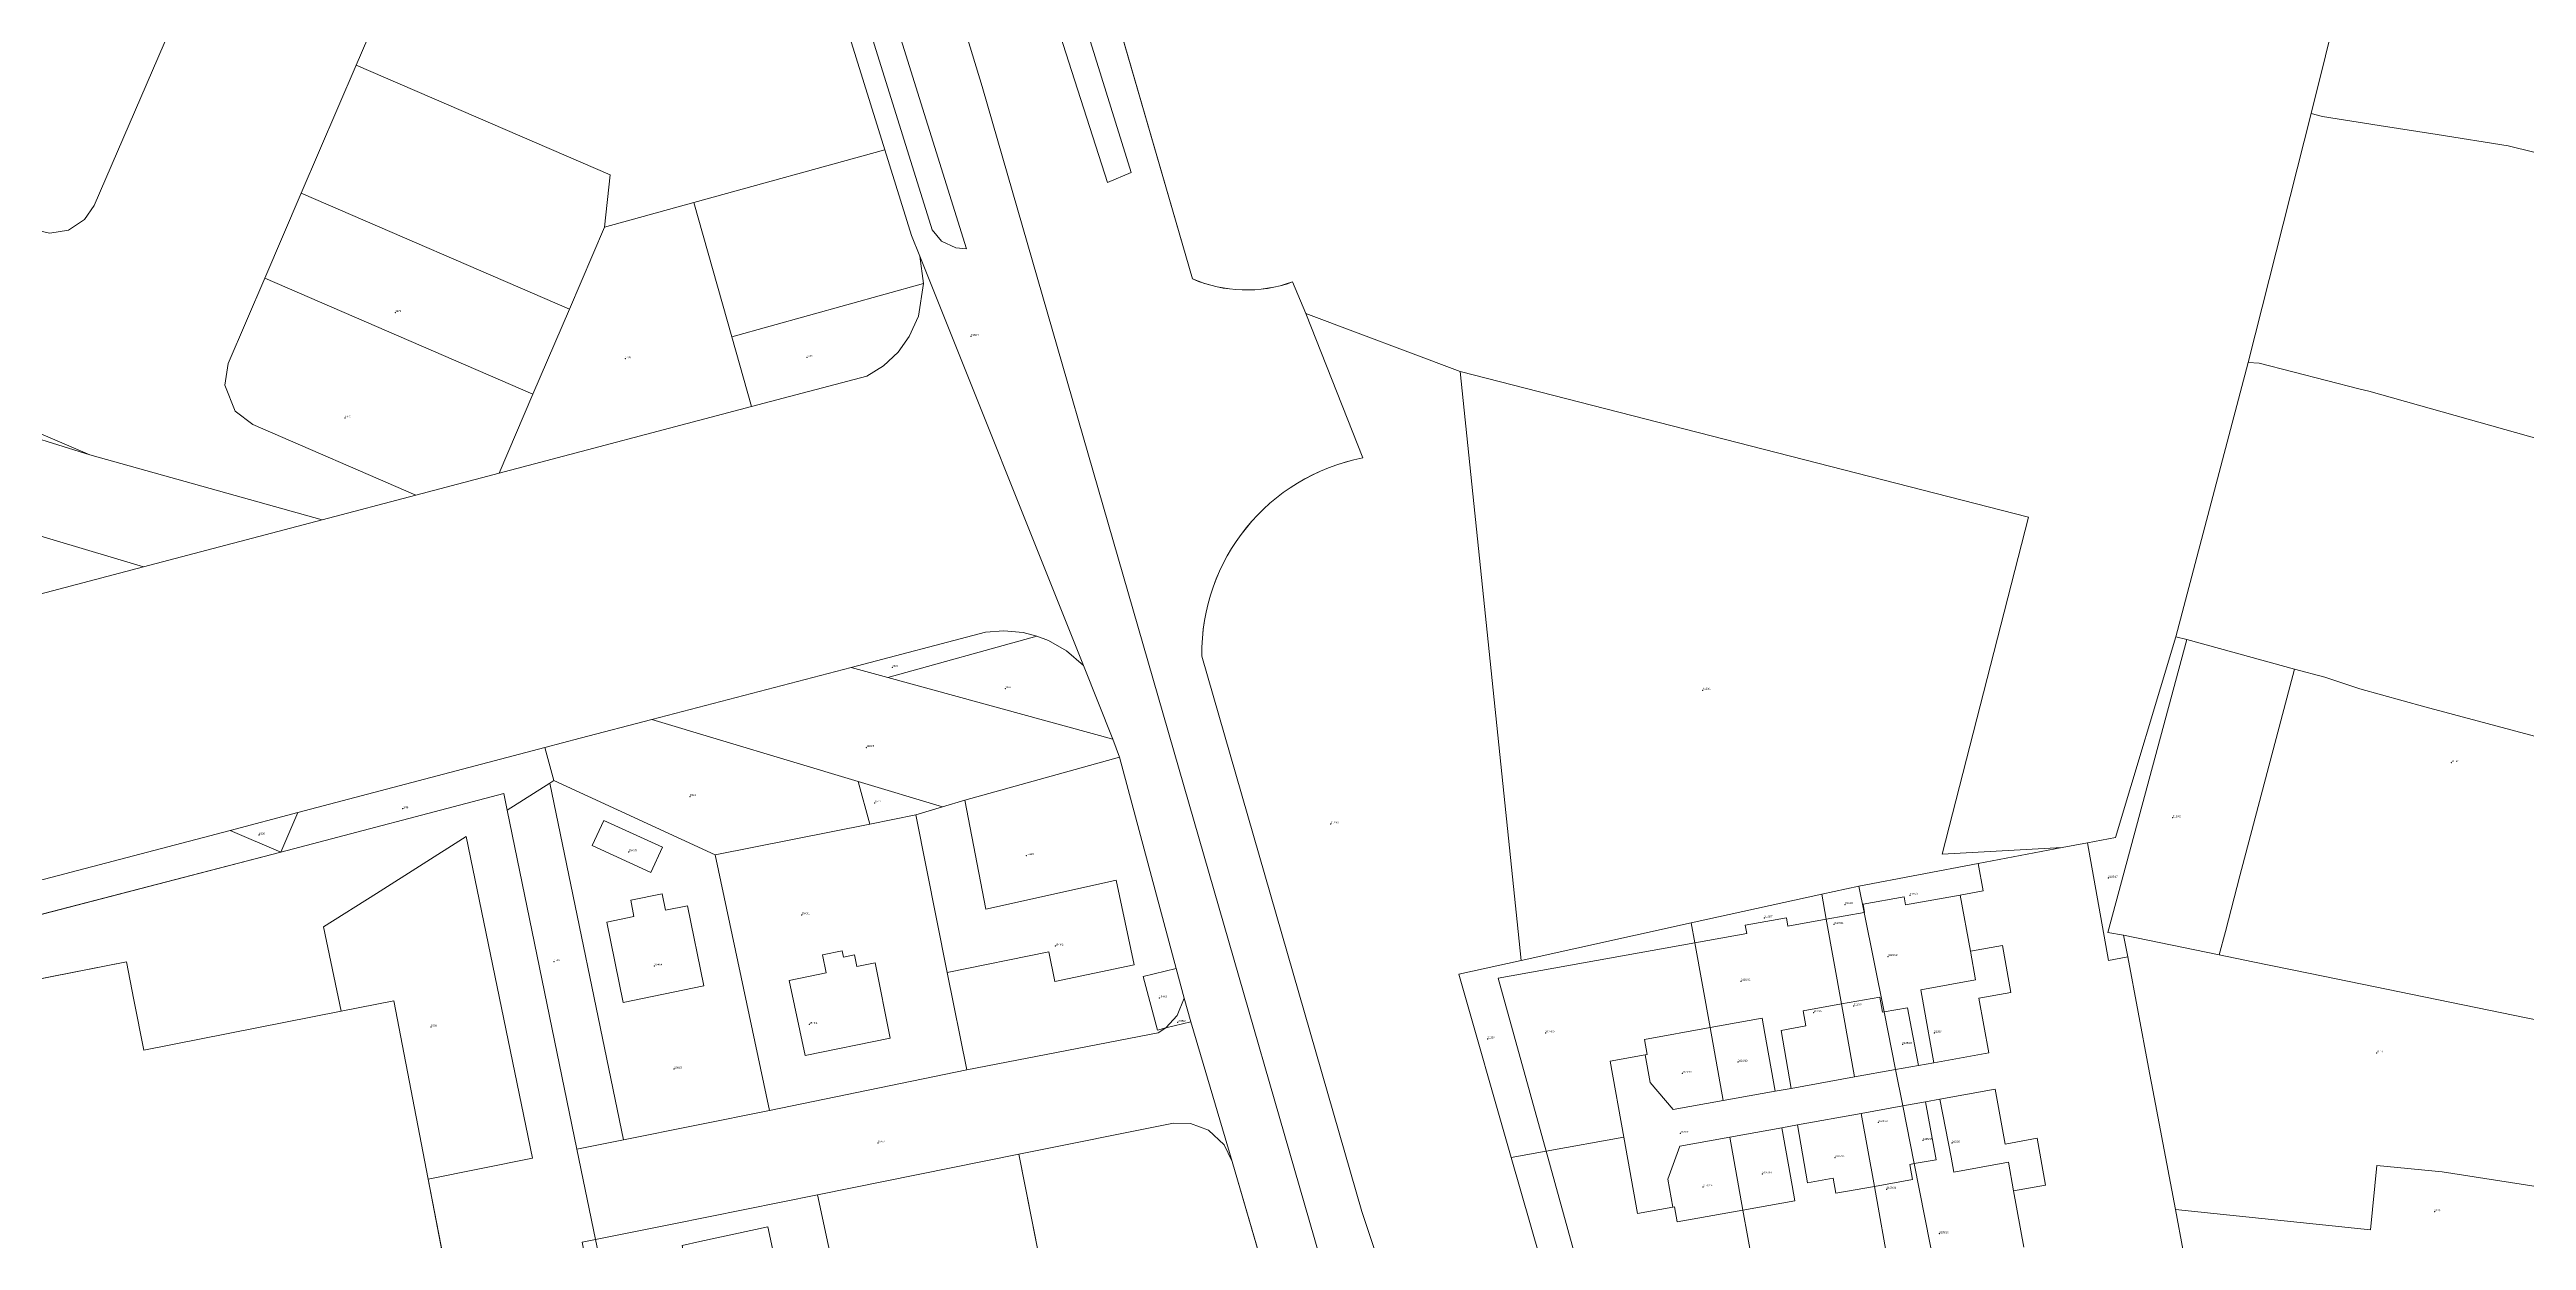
# Model space of a CAD drawing. Header units: metres. Extents: x -741772 to -729469, y -1051765 to -1042288.
# Drawn here: x -741632.2 to -741365, y -1051258.4 to -1051129.8 of the extents above; entities that cross this region are included whole.
import ezdxf
from ezdxf.enums import TextEntityAlignment as Align

# ---------------------------------------------------------------- set-up
doc = ezdxf.new("R2010")
doc.units = ezdxf.units.M
doc.header["$LTSCALE"] = 4
doc.header["$MEASUREMENT"] = 0
doc.layers.add('ABMV_sachty', color=6, linetype='Continuous')
doc.layers.add('Katastr_1', color=7, linetype='Continuous', lineweight=13, true_color=0xafbfcf)
doc.layers.add('Katastr_2', color=7, linetype='Continuous', lineweight=13, true_color=0xafbfcf)
doc.styles.get("Standard").update_dxf_attribs({"font": 'arial.ttf'})

# ---------------------------------------------------------------- blocks, each defined once
blk = doc.blocks.new('katastr nemovistosti')
at = {"layer": 'Katastr_1'}
for p, q in [((24.64, 299.33), (17.82, 271.63)), ((-102.85, 253.79), (-111.93, 285.11)), ((-199, 263.05), (-193.07, 276.86)), ((-193.07, 276.86), (-165.7, 265.01)), ((11.02, 244.77), (17.82, 271.63)), ((17.82, 271.63), (11.02, 244.77)), ((17.82, 271.63), (19.05, 271.33)), ((19.05, 271.33), (25.14, 270.36)), ((25.14, 270.36), (31.4, 269.37)), ((-156.64, 262.05), (-136.06, 267.73)), ((-136.06, 267.73), (-133.18, 258.49)), ((31.4, 269.37), (39.05, 268.16)), ((39.05, 268.16), (44.73, 266.75)), ((-165.7, 265.01), (-166.28, 259.39)), ((-202.94, 253.87), (-199, 263.05)), ((-199, 263.05), (-170.08, 250.53)), ((-170.08, 250.53), (-199, 263.05)), ((-166.28, 259.39), (-156.64, 262.05)), ((-152.56, 247.55), (-156.64, 262.05)), ((-156.64, 262.05), (-152.56, 247.55)), ((-170.08, 250.53), (-166.28, 259.39)), ((-166.28, 259.39), (-170.08, 250.53)), ((-133.18, 258.49), (-132.28, 256.23)), ((-206.88, 244.68), (-202.94, 253.87)), ((-202.94, 253.87), (-174.02, 241.34)), ((-174.02, 241.34), (-202.94, 253.87)), ((-132.28, 256.23), (-131.87, 253.31)), ((-132.28, 256.23), (-114.63, 212.07)), ((-131.87, 253.31), (-132.28, 256.23)), ((-131.87, 253.31), (-152.56, 247.55)), ((-152.56, 247.55), (-131.87, 253.31)), ((-131.87, 253.31), (-132.43, 249.76)), ((-132.43, 249.76), (-131.87, 253.31)), ((-90.63, 250.07), (-92.08, 253.46)), ((-174.02, 241.34), (-170.08, 250.53)), ((-170.08, 250.53), (-174.02, 241.34)), ((-132.43, 249.76), (-133.43, 247.57)), ((-133.43, 247.57), (-132.43, 249.76)), ((-84.5, 234.47), (-90.63, 250.07)), ((-90.63, 250.07), (-73.98, 243.8)), ((-73.98, 243.8), (-90.63, 250.07)), ((-152.56, 247.55), (-150.44, 240.02)), ((-150.44, 240.02), (-152.56, 247.55)), ((-134.63, 245.9), (-136.21, 244.42)), ((-136.21, 244.42), (-134.63, 245.9)), ((-133.43, 247.57), (-134.63, 245.9)), ((-134.63, 245.9), (-133.43, 247.57)), ((-207.25, 242.33), (-206.88, 244.68)), ((-137.98, 243.3), (-150.44, 240.02)), ((-150.44, 240.02), (-137.98, 243.3)), ((-136.21, 244.42), (-137.98, 243.3)), ((-137.98, 243.3), (-136.21, 244.42)), ((-67.41, 180.25), (-73.98, 243.8)), ((-73.98, 243.8), (-12.68, 228.07)), ((-73.98, 243.8), (-67.41, 180.25)), ((-12.68, 228.07), (-73.98, 243.8)), ((3.23, 215.16), (11.02, 244.77)), ((11.02, 244.77), (3.23, 215.16)), ((12.21, 244.7), (11.02, 244.77)), ((11.02, 244.77), (12.21, 244.7)), ((23.1, 241.9), (12.21, 244.7)), ((12.21, 244.7), (23.1, 241.9)), ((-206.14, 239.52), (-207.25, 242.33)), ((-177.67, 232.84), (-174.02, 241.34)), ((-174.02, 241.34), (-177.67, 232.84)), ((24.03, 241.66), (23.1, 241.9)), ((23.1, 241.9), (24.03, 241.66)), ((50.07, 234.33), (24.03, 241.66)), ((24.03, 241.66), (50.07, 234.33)), ((-237, 239.57), (-221.8, 234.79)), ((-204.24, 238.08), (-206.14, 239.52)), ((-186.64, 230.47), (-204.24, 238.08)), ((-150.44, 240.02), (-177.67, 232.84)), ((-177.67, 232.84), (-150.44, 240.02)), ((-221.8, 234.79), (-196.75, 227.8)), ((-177.67, 232.84), (-186.64, 230.47)), ((-186.64, 230.47), (-177.67, 232.84)), ((-196.75, 227.8), (-186.64, 230.47)), ((-196.75, 227.8), (-216.02, 222.71)), ((-216.02, 222.71), (-196.75, 227.8)), ((-12.68, 228.07), (-22, 191.71)), ((-22, 191.71), (-12.68, 228.07)), ((-225.76, 225.63), (-227.58, 226.18)), ((-216.02, 222.71), (-225.76, 225.63)), ((-228.44, 219.43), (-216.02, 222.71)), ((-139.67, 211.87), (-125.21, 215.65)), ((-125.21, 215.65), (-139.67, 211.87)), ((-135.74, 210.77), (-119.66, 215.25)), ((-119.66, 215.25), (-135.74, 210.77)), ((-125.21, 215.65), (-123.21, 215.81)), ((-123.21, 215.81), (-125.21, 215.65)), ((-123.21, 215.81), (-121.14, 215.62)), ((-121.14, 215.62), (-123.21, 215.81)), ((-121.14, 215.62), (-119.66, 215.25)), ((-119.66, 215.25), (-121.14, 215.62)), ((-119.66, 215.25), (-118.41, 214.77)), ((-118.41, 214.77), (-119.66, 215.25)), ((-118.41, 214.77), (-116.46, 213.66)), ((-116.46, 213.66), (-118.41, 214.77)), ((4.39, 214.88), (-4.13, 183.27)), ((-4.13, 183.27), (4.39, 214.88)), ((-3.3, 193.5), (3.23, 215.16)), ((3.23, 215.16), (-3.3, 193.5)), ((4.39, 214.88), (3.23, 215.16)), ((3.23, 215.16), (4.39, 214.88)), ((16, 211.67), (4.39, 214.88)), ((4.39, 214.88), (16, 211.67)), ((-161.2, 206.23), (-139.67, 211.87)), ((-139.67, 211.87), (-161.2, 206.23)), ((-135.74, 210.77), (-139.67, 211.87)), ((-139.67, 211.87), (-135.74, 210.77)), ((-116.46, 213.66), (-114.63, 212.07)), ((-114.63, 212.07), (-116.46, 213.66)), ((-114.63, 212.07), (-111.46, 204.12)), ((-84.59, 153.13), (-101.85, 213.09)), ((10.13, 189.37), (16, 211.67)), ((16, 211.67), (10.13, 189.37)), ((19.29, 210.8), (16, 211.67)), ((16, 211.67), (19.29, 210.8)), ((-111.46, 204.12), (-135.74, 210.77)), ((-135.74, 210.77), (-111.46, 204.12)), ((23.06, 209.55), (19.29, 210.8)), ((19.29, 210.8), (23.06, 209.55)), ((30.06, 207.6), (23.06, 209.55)), ((23.06, 209.55), (30.06, 207.6)), ((-168.93, 204.21), (-161.2, 206.23)), ((-161.2, 206.23), (-168.93, 204.21)), ((-161.2, 206.23), (-138.94, 199.54)), ((-138.94, 199.54), (-161.2, 206.23)), ((52.72, 201.55), (30.06, 207.6)), ((30.06, 207.6), (52.72, 201.55)), ((-199.37, 196.2), (-172.72, 203.21)), ((-172.72, 203.21), (-199.37, 196.2)), ((-172.72, 203.21), (-168.93, 204.21)), ((-168.93, 204.21), (-172.72, 203.21)), ((-172.72, 203.21), (-171.75, 199.66)), ((-171.75, 199.66), (-172.72, 203.21)), ((-111.46, 204.12), (-110.73, 202.18)), ((-110.73, 202.18), (-127.42, 197.52)), ((-127.42, 197.52), (-110.73, 202.18)), ((-110.73, 202.18), (-104.63, 179.38)), ((-177.17, 198.26), (-201.22, 191.92)), ((-176.8, 196.45), (-177.17, 198.26)), ((-172.2, 199.38), (-176.8, 196.45)), ((-176.8, 196.45), (-172.2, 199.38)), ((-171.75, 199.66), (-172.2, 199.38)), ((-172.2, 199.38), (-164.24, 160.89)), ((-154.34, 191.62), (-171.75, 199.66)), ((-138.94, 199.54), (-137.66, 194.96)), ((-137.66, 194.96), (-138.94, 199.54)), ((-138.94, 199.54), (-129.82, 196.81)), ((-129.82, 196.81), (-138.94, 199.54)), ((-206.69, 194.28), (-199.37, 196.2)), ((-199.37, 196.2), (-206.69, 194.28)), ((-201.22, 191.92), (-199.37, 196.2)), ((-199.37, 196.2), (-201.22, 191.92)), ((-169.28, 159.88), (-176.8, 196.45)), ((-167.62, 192.63), (-166.36, 195.35)), ((-166.36, 195.35), (-160.05, 192.47)), ((-132.71, 195.95), (-137.66, 194.96)), ((-129.82, 196.81), (-132.71, 195.95)), ((-132.71, 195.95), (-129.82, 196.81)), ((-129.33, 178.92), (-132.71, 195.95)), ((-127.42, 197.52), (-129.82, 196.81)), ((-129.82, 196.81), (-127.42, 197.52)), ((-127.42, 197.52), (-125.14, 185.77)), ((-125.14, 185.77), (-127.42, 197.52)), ((-231.24, 187.81), (-206.69, 194.28)), ((-206.69, 194.28), (-231.24, 187.81)), ((-201.22, 191.92), (-206.69, 194.28)), ((-206.69, 194.28), (-201.22, 191.92)), ((-190.9, 187.47), (-181.23, 193.63)), ((-181.23, 193.63), (-174.07, 158.91)), ((-161.29, 189.74), (-167.62, 192.63)), ((-160.05, 192.47), (-161.29, 189.74)), ((-137.66, 194.96), (-154.34, 191.62)), ((-22, 191.71), (-9.06, 192.41)), ((-9.06, 192.41), (-22, 191.71)), ((-9.06, 192.41), (-18.11, 190.7)), ((-18.11, 190.7), (-9.06, 192.41)), ((-9.06, 192.41), (-6.3, 192.93)), ((-6.3, 192.93), (-9.06, 192.41)), ((-6.3, 192.93), (-3.3, 193.5)), ((-3.3, 193.5), (-6.3, 192.93)), ((-4.06, 180.23), (-6.3, 192.93)), ((-6.3, 192.93), (-4.06, 180.23)), ((-201.22, 191.92), (-233.03, 183.66)), ((-18.11, 190.7), (-30.99, 188.26)), ((-30.99, 188.26), (-18.11, 190.7)), ((-17.57, 187.74), (-18.11, 190.7)), ((-18.11, 190.7), (-17.57, 187.74)), ((-196.59, 183.85), (-190.9, 187.47)), ((-163.47, 186.74), (-160.08, 187.44)), ((-160.08, 187.44), (-159.71, 185.66)), ((-125.14, 185.77), (-112.04, 188.69)), ((-112.04, 188.69), (-125.14, 185.77)), ((-112.04, 188.69), (-111.09, 188.9)), ((-111.09, 188.9), (-112.04, 188.69)), ((-111.09, 188.9), (-109.16, 179.78)), ((-109.16, 179.78), (-111.09, 188.9)), ((-34.99, 187.38), (-49.06, 184.29)), ((-49.06, 184.29), (-34.99, 187.38)), ((-30.99, 188.26), (-34.99, 187.38)), ((-34.99, 187.38), (-30.99, 188.26)), ((-34.99, 187.38), (-34.5, 184.69)), ((-34.5, 184.69), (-34.99, 187.38)), ((-30.99, 188.26), (-30.4, 185.43)), ((-30.4, 185.43), (-30.99, 188.26)), ((-30.53, 186.32), (-26.1, 187.12)), ((-26.1, 187.12), (-30.53, 186.32)), ((-26.1, 187.12), (-25.94, 186.23)), ((-25.94, 186.23), (-26.1, 187.12)), ((-25.94, 186.23), (-20.04, 187.29)), ((-20.04, 187.29), (-25.94, 186.23)), ((-20.04, 187.29), (-17.57, 187.74)), ((-17.57, 187.74), (-20.04, 187.29)), ((-18.95, 181.24), (-20.04, 187.29)), ((-20.04, 187.29), (-18.95, 181.24)), ((8.56, 183.37), (10.13, 189.37)), ((10.13, 189.37), (8.56, 183.37)), ((-166.06, 184.38), (-163.12, 184.99)), ((-164.27, 175.7), (-166.06, 184.38)), ((-163.12, 184.99), (-163.47, 186.74)), ((-159.71, 185.66), (-157.35, 186.15)), ((-157.35, 186.15), (-155.57, 177.49)), ((-38.8, 184.83), (-43.23, 184.04)), ((-43.23, 184.04), (-38.8, 184.83)), ((-38.64, 183.95), (-38.8, 184.83)), ((-38.8, 184.83), (-38.64, 183.95)), ((-34.5, 184.69), (-38.64, 183.95)), ((-38.64, 183.95), (-34.5, 184.69)), ((-30.4, 185.43), (-34.5, 184.69)), ((-34.5, 184.69), (-30.4, 185.43)), ((-34.5, 184.69), (-32.86, 175.54)), ((-32.86, 175.54), (-34.5, 184.69)), ((-30.37, 185.43), (-30.53, 186.32)), ((-30.53, 186.32), (-30.37, 185.43)), ((-28.26, 174.69), (-30.4, 185.43)), ((-30.4, 185.43), (-30.37, 185.43)), ((-30.4, 185.43), (-28.26, 174.69)), ((-30.37, 185.43), (-30.4, 185.43)), ((-194.7, 174.75), (-196.59, 183.85)), ((-48.68, 182.14), (-69.9, 178.32)), ((-69.9, 178.32), (-48.68, 182.14)), ((-67.41, 180.25), (-49.06, 184.29)), ((-49.06, 184.29), (-67.41, 180.25)), ((-49.06, 184.29), (-48.68, 182.14)), ((-48.68, 182.14), (-49.06, 184.29)), ((-43.07, 183.15), (-48.68, 182.14)), ((-48.68, 182.14), (-43.07, 183.15)), ((-47.03, 172.99), (-48.68, 182.14)), ((-48.68, 182.14), (-47.03, 172.99)), ((-43.23, 184.04), (-43.07, 183.15)), ((-43.07, 183.15), (-43.23, 184.04)), ((-15.5, 181.86), (-18.95, 181.24)), ((-18.95, 181.24), (-15.5, 181.86)), ((-14.59, 176.79), (-15.5, 181.86)), ((-15.5, 181.86), (-14.59, 176.79)), ((-4.13, 183.27), (-2.42, 182.96)), ((-2.42, 182.96), (-4.13, 183.27)), ((-2.42, 182.96), (-1.98, 180.62)), ((7.89, 180.84), (-2.42, 182.96)), ((-1.98, 180.62), (-2.42, 182.96)), ((-2.42, 182.96), (7.89, 180.84)), ((7.89, 180.84), (8.56, 183.37)), ((8.56, 183.37), (7.89, 180.84)), ((-241.87, 175.37), (-217.86, 180.1)), ((-217.86, 180.1), (-217.05, 175.98)), ((-142.78, 180.84), (-140.64, 181.28)), ((-142.39, 178.9), (-142.78, 180.84)), ((-140.64, 181.28), (-140.51, 180.6)), ((-140.51, 180.6), (-139.34, 180.84)), ((-139.34, 180.84), (-139.08, 179.57)), ((-139.08, 179.57), (-137.09, 179.98)), ((-137.09, 179.98), (-135.47, 171.86)), ((-118.36, 181.16), (-129.33, 178.92)), ((-129.33, 178.92), (-118.36, 181.16)), ((-117.71, 177.97), (-118.36, 181.16)), ((-118.36, 181.16), (-117.71, 177.97)), ((-109.16, 179.78), (-117.71, 177.97)), ((-117.71, 177.97), (-109.16, 179.78)), ((-108.19, 178.52), (-104.63, 179.38)), ((-104.63, 179.38), (-108.19, 178.52)), ((-104.63, 179.38), (-103.75, 176.17)), ((-74.15, 178.77), (-67.41, 180.25)), ((-67.41, 180.25), (-74.15, 178.77)), ((-18.95, 181.24), (-18.39, 178.14)), ((-18.39, 178.14), (-18.95, 181.24)), ((-1.98, 180.62), (-4.06, 180.23)), ((-4.06, 180.23), (-1.98, 180.62)), ((-1.98, 180.62), (0.27, 168.69)), ((0.27, 168.69), (-1.98, 180.62)), ((11.53, 180.09), (7.89, 180.84)), ((7.89, 180.84), (11.53, 180.09)), ((17.7, 178.82), (11.53, 180.09)), ((11.53, 180.09), (17.7, 178.82)), ((-155.57, 177.49), (-164.27, 175.7)), ((-146.37, 178.09), (-142.39, 178.9)), ((-144.66, 169.98), (-146.37, 178.09)), ((-127.21, 168.43), (-129.33, 178.92)), ((-106.64, 172.73), (-108.19, 178.52)), ((-108.19, 178.52), (-106.64, 172.73)), ((-68.47, 158.96), (-74.15, 178.77)), ((-74.15, 178.77), (-68.47, 158.96)), ((-69.9, 178.32), (-64.72, 159.64)), ((-64.72, 159.64), (-69.9, 178.32)), ((-18.39, 178.14), (-24.29, 177.08)), ((-24.29, 177.08), (-18.39, 178.14)), ((-24.29, 177.08), (-24, 175.45)), ((-24, 175.45), (-24.29, 177.08)), ((-18.03, 176.17), (-14.59, 176.79)), ((-14.59, 176.79), (-18.03, 176.17)), ((47.79, 172.63), (17.7, 178.82)), ((17.7, 178.82), (47.79, 172.63)), ((-217.05, 175.98), (-215.98, 170.56)), ((-215.98, 170.56), (-194.7, 174.75)), ((-189.03, 175.87), (-194.7, 174.75)), ((-194.7, 174.75), (-189.03, 175.87)), ((-185.32, 156.64), (-189.03, 175.87)), ((-189.03, 175.87), (-185.32, 156.64)), ((-104.5, 174.28), (-105.73, 172.96)), ((-105.73, 172.96), (-104.5, 174.28)), ((-103.75, 176.17), (-104.5, 174.28)), ((-104.5, 174.28), (-103.75, 176.17)), ((-103.75, 176.17), (-103.05, 173.62)), ((-41.42, 174), (-47.03, 172.99)), ((-47.03, 172.99), (-41.42, 174)), ((-41.13, 172.37), (-41.42, 174)), ((-41.42, 174), (-41.13, 172.37)), ((-32.86, 175.54), (-36.99, 174.79)), ((-36.99, 174.79), (-32.86, 175.54)), ((-36.99, 174.79), (-36.7, 173.17)), ((-36.7, 173.17), (-36.99, 174.79)), ((-32.86, 175.54), (-28.72, 176.28)), ((-28.72, 176.28), (-32.86, 175.54)), ((-31.44, 167.66), (-32.86, 175.54)), ((-32.86, 175.54), (-31.44, 167.66)), ((-28.72, 176.28), (-28.43, 174.66)), ((-28.43, 174.66), (-28.72, 176.28)), ((-28.43, 174.66), (-28.26, 174.69)), ((-28.26, 174.69), (-28.43, 174.66)), ((-28.26, 174.69), (-25.74, 175.14)), ((-25.74, 175.14), (-28.26, 174.69)), ((-27.02, 168.46), (-28.26, 174.69)), ((-28.26, 174.69), (-27.02, 168.46)), ((-25.74, 175.14), (-24.53, 168.91)), ((-24.53, 168.91), (-25.74, 175.14)), ((-24, 175.45), (-22.88, 169.2)), ((-22.88, 169.2), (-24, 175.45)), ((-16.97, 170.27), (-18.03, 176.17)), ((-18.03, 176.17), (-16.97, 170.27)), ((-135.47, 171.86), (-144.66, 169.98)), ((-127.21, 168.43), (-106.56, 172.44)), ((-106.56, 172.44), (-127.21, 168.43)), ((-105.73, 172.96), (-106.64, 172.73)), ((-106.64, 172.73), (-105.73, 172.96)), ((-106.56, 172.44), (-105.73, 172.96)), ((-105.73, 172.96), (-106.56, 172.44)), ((-103.05, 173.62), (-105.73, 172.96)), ((-105.73, 172.96), (-103.05, 173.62)), ((-103.05, 173.62), (-98.57, 158.55)), ((-54.12, 171.71), (-47.03, 172.99)), ((-47.03, 172.99), (-54.12, 171.71)), ((-53.82, 170.09), (-54.12, 171.71)), ((-54.12, 171.71), (-53.82, 170.09)), ((-47.03, 172.99), (-45.61, 165.11)), ((-45.61, 165.11), (-47.03, 172.99)), ((-40, 166.12), (-41.13, 172.37)), ((-41.13, 172.37), (-40, 166.12)), ((-36.7, 173.17), (-39.37, 172.69)), ((-39.37, 172.69), (-36.7, 173.17)), ((-39.37, 172.69), (-38.28, 166.43)), ((-38.28, 166.43), (-39.37, 172.69)), ((-148.51, 164.06), (-127.21, 168.43)), ((-57.81, 169.37), (-54.02, 170.05)), ((-54.02, 170.05), (-57.81, 169.37)), ((-56.33, 161.15), (-57.81, 169.37)), ((-57.81, 169.37), (-56.33, 161.15)), ((-54.02, 170.05), (-53.82, 170.09)), ((-53.82, 170.09), (-54.02, 170.05)), ((-53.48, 167.05), (-54.02, 170.05)), ((-54.02, 170.05), (-53.48, 167.05)), ((-27.02, 168.46), (-31.44, 167.66)), ((-31.44, 167.66), (-27.02, 168.46)), ((-24.53, 168.91), (-27.02, 168.46)), ((-27.02, 168.46), (-24.53, 168.91)), ((-26.24, 164.53), (-27.02, 168.46)), ((-27.02, 168.46), (-26.24, 164.53)), ((-24.53, 168.91), (-22.88, 169.2)), ((-22.88, 169.2), (-24.53, 168.91)), ((-22.88, 169.2), (-16.97, 170.27)), ((-16.97, 170.27), (-22.88, 169.2)), ((0.27, 168.69), (0.87, 165.5)), ((0.87, 165.5), (0.27, 168.69)), ((-51.02, 164.14), (-53.48, 167.05)), ((-53.48, 167.05), (-51.02, 164.14)), ((-45.61, 165.11), (-40, 166.12)), ((-40, 166.12), (-45.61, 165.11)), ((-38.28, 166.43), (-40, 166.12)), ((-40, 166.12), (-38.28, 166.43)), ((-38.28, 166.43), (-31.44, 167.66)), ((-31.44, 167.66), (-38.28, 166.43)), ((-22.23, 165.26), (-16.26, 166.33)), ((-16.26, 166.33), (-22.23, 165.26)), ((-16.26, 166.33), (-15.2, 160.42)), ((-15.2, 160.42), (-16.26, 166.33)), ((-164.24, 160.89), (-148.51, 164.06)), ((-45.61, 165.11), (-51.02, 164.14)), ((-51.02, 164.14), (-45.61, 165.11)), ((-37.61, 162.49), (-30.73, 163.73)), ((-30.73, 163.73), (-37.61, 162.49)), ((-26.24, 164.53), (-30.73, 163.73)), ((-30.73, 163.73), (-26.24, 164.53)), ((-30.73, 163.73), (-29.31, 155.85)), ((-29.31, 155.85), (-30.73, 163.73)), ((-23.8, 164.97), (-26.24, 164.53)), ((-26.24, 164.53), (-23.8, 164.97)), ((-26.24, 164.53), (-25, 158.31)), ((-25, 158.31), (-26.24, 164.53)), ((-22.23, 165.26), (-23.8, 164.97)), ((-23.8, 164.97), (-22.23, 165.26)), ((-22.65, 158.73), (-23.8, 164.97)), ((-23.8, 164.97), (-22.65, 158.73)), ((-21.04, 159.02), (-22.23, 165.26)), ((-22.23, 165.26), (-21.04, 159.02)), ((0.87, 165.5), (3.16, 153.35)), ((3.16, 153.35), (0.87, 165.5)), ((-164.24, 160.89), (-169.28, 159.88)), ((-169.28, 159.88), (-164.24, 160.89)), ((-121.58, 159.32), (-104.91, 162.68)), ((-104.91, 162.68), (-121.58, 159.32)), ((-104.91, 162.68), (-103.07, 162.65)), ((-103.07, 162.65), (-104.91, 162.68)), ((-103.07, 162.65), (-101.12, 161.92)), ((-101.12, 161.92), (-103.07, 162.65)), ((-101.12, 161.92), (-99.43, 160.35)), ((-99.43, 160.35), (-101.12, 161.92)), ((-99.43, 160.35), (-98.57, 158.55)), ((-98.57, 158.55), (-99.43, 160.35)), ((-64.72, 159.64), (-56.33, 161.15)), ((-56.33, 161.15), (-64.72, 159.64)), ((-56.33, 161.15), (-54.85, 152.94)), ((-54.85, 152.94), (-56.33, 161.15)), ((-50.31, 160.2), (-44.9, 161.18)), ((-44.9, 161.18), (-50.31, 160.2)), ((-39.29, 162.19), (-44.9, 161.18)), ((-44.9, 161.18), (-39.29, 162.19)), ((-44.9, 161.18), (-43.49, 153.3)), ((-43.49, 153.3), (-44.9, 161.18)), ((-37.61, 162.49), (-39.29, 162.19)), ((-39.29, 162.19), (-37.61, 162.49)), ((-39.29, 162.19), (-38.17, 155.94)), ((-38.17, 155.94), (-39.29, 162.19)), ((-36.52, 156.23), (-37.61, 162.49)), ((-37.61, 162.49), (-36.52, 156.23)), ((-15.2, 160.42), (-11.76, 161.05)), ((-11.76, 161.05), (-15.2, 160.42)), ((-11.76, 161.05), (-10.84, 155.98)), ((-10.84, 155.98), (-11.76, 161.05)), ((-174.07, 158.91), (-185.32, 156.64)), ((-167.27, 150.11), (-169.28, 159.88)), ((-121.58, 159.32), (-143.31, 154.93)), ((-114.78, 124.75), (-121.58, 159.32)), ((-98.57, 158.55), (-91.67, 134.83)), ((-64.72, 159.64), (-68.47, 158.96)), ((-68.47, 158.96), (-64.72, 159.64)), ((-68.47, 158.96), (-63.36, 141.13)), ((-63.36, 141.13), (-68.47, 158.96)), ((-59.54, 140.96), (-64.72, 159.64)), ((-64.72, 159.64), (-59.54, 140.96)), ((-51.6, 156.62), (-50.31, 160.2)), ((-50.31, 160.2), (-51.6, 156.62)), ((-25.47, 158.22), (-25, 158.31)), ((-25, 158.31), (-25.47, 158.22)), ((-25.18, 156.6), (-25.47, 158.22)), ((-25.47, 158.22), (-25.18, 156.6)), ((-25, 158.31), (-22.65, 158.73)), ((-22.65, 158.73), (-25, 158.31)), ((-25, 158.31), (-22.71, 146.68)), ((-22.71, 146.68), (-25, 158.31)), ((-20.75, 157.39), (-21.04, 159.02)), ((-21.04, 159.02), (-20.75, 157.39)), ((-14.85, 158.46), (-20.75, 157.39)), ((-20.75, 157.39), (-14.85, 158.46)), ((-14.29, 155.36), (-14.85, 158.46)), ((-14.85, 158.46), (-14.29, 155.36)), ((24.21, 151.18), (24.89, 158.11)), ((24.89, 158.11), (24.21, 151.18)), ((24.89, 158.11), (31.96, 157.41)), ((31.96, 157.41), (24.89, 158.11)), ((-185.32, 156.64), (-182.38, 141.4)), ((-51.06, 153.62), (-51.6, 156.62)), ((-51.6, 156.62), (-51.06, 153.62)), ((-38.17, 155.94), (-37.88, 154.31)), ((-37.88, 154.31), (-38.17, 155.94)), ((-33.74, 156.73), (-36.52, 156.23)), ((-36.52, 156.23), (-33.74, 156.73)), ((-33.45, 155.11), (-33.74, 156.73)), ((-33.74, 156.73), (-33.45, 155.11)), ((-29.31, 155.85), (-33.45, 155.11)), ((-33.45, 155.11), (-29.31, 155.85)), ((-29.31, 155.85), (-25.18, 156.6)), ((-25.18, 156.6), (-29.31, 155.85)), ((-27.67, 146.7), (-29.31, 155.85)), ((-29.31, 155.85), (-27.67, 146.7)), ((-10.84, 155.98), (-14.29, 155.36)), ((-14.29, 155.36), (-10.84, 155.98)), ((-13.2, 149.3), (-14.29, 155.36)), ((-14.29, 155.36), (-13.2, 149.3)), ((31.96, 157.41), (42.76, 155.74)), ((42.76, 155.74), (31.96, 157.41)), ((-143.31, 154.93), (-158.99, 151.78)), ((-78.61, 135.3), (-84.59, 153.13)), ((-54.85, 152.94), (-51.06, 153.62)), ((-51.06, 153.62), (-54.85, 152.94)), ((-50.87, 153.65), (-51.06, 153.62)), ((-51.06, 153.62), (-50.87, 153.65)), ((-50.57, 152.03), (-50.87, 153.65)), ((-50.87, 153.65), (-50.57, 152.03)), ((-43.49, 153.3), (-50.57, 152.03)), ((-50.57, 152.03), (-43.49, 153.3)), ((-37.88, 154.31), (-43.49, 153.3)), ((-43.49, 153.3), (-37.88, 154.31)), ((-43.49, 153.3), (-41.84, 144.15)), ((-41.84, 144.15), (-43.49, 153.3)), ((5.12, 142.82), (3.16, 153.35)), ((3.16, 153.35), (24.21, 151.18)), ((3.16, 153.35), (5.12, 142.82)), ((24.21, 151.18), (3.16, 153.35)), ((-168.71, 149.82), (-167.27, 150.11)), ((-158.99, 151.78), (-167.27, 150.11)), ((-167.27, 150.11), (-161.49, 122.51)), ((-156, 149.91), (-148.67, 151.49)), ((-148.67, 151.49), (-146.88, 143.15))]:
    blk.add_line(p, q, dxfattribs=at)
blk.add_lwpolyline([(-111.93, 285.11), (-102.85, 253.79, 0.190076), (-92.08, 253.46), (-90.63, 250.07), (-84.5, 234.47, 0.363311), (-101.85, 213.09), (-84.59, 153.13), (-78.61, 135.3), (-67.57, 116.27), (-50.67, 87.14), (-49.8, 85.64), (-41.95, 72.15), (-13.49, 23.2), (-2.48, 4.26), (0, 0), (-7.26, -1.34), (-9.81, -1.81), (-85.35, 135.12), (-125.54, 274.55), (-176.04, 440.07)], format="xyb", dxfattribs=at)
for points in [[(-176.04, 440.07), (-125.54, 274.55), (-85.35, 135.12)], [(-91.67, 134.83), (-98.57, 158.55), (-103.05, 173.62), (-103.75, 176.17), (-104.63, 179.38), (-110.73, 202.18), (-111.46, 204.12), (-114.63, 212.07), (-132.28, 256.23), (-133.18, 258.49), (-136.06, 267.73), (-141.39, 284.83)], [(-187.16, 290.64), (-193.07, 276.86), (-199, 263.05), (-202.94, 253.87), (-206.88, 244.68), (-207.25, 242.33), (-206.14, 239.52), (-204.24, 238.08), (-186.64, 230.47), (-196.75, 227.8), (-221.8, 234.79), (-236.38, 241.02), (-247.35, 245.84), (-258.41, 250.62), (-269.47, 255.4), (-271.59, 250.45), (-290.99, 256.55), (-269.99, 304.5)], [(-233.03, 183.66), (-201.22, 191.92), (-177.17, 198.26), (-176.8, 196.45), (-169.28, 159.88), (-167.27, 150.11), (-168.71, 149.82), (-156.09, 86.73), (-160.38, 85.83), (-156.3, 66.53), (-183.79, 61.53), (-184.07, 63.06), (-185.93, 62.72), (-185.64, 61.19), (-226.28, 53.79)], [(-226.41, 92.1), (-201.04, 97.01), (-202.21, 102.99), (-175.38, 108.27), (-181.79, 141.52), (-182.38, 141.4), (-185.32, 156.64), (-174.07, 158.91), (-181.23, 193.63), (-190.9, 187.47), (-196.59, 183.85), (-194.7, 174.75), (-215.98, 170.56), (-217.05, 175.98), (-217.86, 180.1), (-241.87, 175.37)]]:
    blk.add_lwpolyline(points, dxfattribs=at)
blk.add_lwpolyline([(-128.39, 315.17), (-112.02, 264.18), (-109.47, 265.29), (-125.34, 316.3), (-148.53, 391.74), (-178.41, 487.75), (-200.26, 556.45, 0.283673), (-203.87, 558.33), (-181.9, 487.04), (-151.81, 391.37)], format="xyb", close=True, dxfattribs=at)
for points in [[(-128.41, 257.13), (-127.24, 257.04), (-143.75, 309.88), (-146.24, 322.72), (-167.05, 389.59), (-167.79, 390.23), (-168.93, 390.86), (-170.61, 391.22), (-149.05, 321.99), (-146.58, 309.24), (-130.96, 259.1), (-129.94, 257.87)], [(-227.91, 259.13), (-226.12, 258.73), (-224.12, 259.07), (-222.38, 260.21), (-221.35, 261.73), (-204.3, 301.2), (-203.9, 303), (-204.26, 305.06), (-205.38, 306.74), (-206.91, 307.77), (-236.09, 320.28), (-238.18, 320.68), (-239.98, 320.3), (-241.65, 319.18), (-242.67, 317.65), (-259.59, 278.22), (-260, 276.43), (-259.66, 274.43), (-258.51, 272.68), (-256.98, 271.65)], [(-171.75, 199.66), (-154.34, 191.62), (-148.51, 164.06), (-164.24, 160.89), (-172.2, 199.38)], [(-167.62, 192.63), (-161.29, 189.74), (-160.05, 192.47), (-166.36, 195.35)], [(-132.71, 195.95), (-129.33, 178.92), (-127.21, 168.43), (-148.51, 164.06), (-154.34, 191.62), (-137.66, 194.96)], [(-166.06, 184.38), (-164.27, 175.7), (-155.57, 177.49), (-157.35, 186.15), (-159.71, 185.66), (-160.08, 187.44), (-163.47, 186.74), (-163.12, 184.99)], [(-146.37, 178.09), (-144.66, 169.98), (-135.47, 171.86), (-137.09, 179.98), (-139.08, 179.57), (-139.34, 180.84), (-140.51, 180.6), (-140.64, 181.28), (-142.78, 180.84), (-142.39, 178.9)], [(-121.58, 159.32), (-114.78, 124.75), (-134.94, 115.99), (-137.45, 127.65), (-143.31, 154.93)], [(-143.31, 154.93), (-137.45, 127.65), (-161.49, 122.51), (-167.27, 150.11), (-158.99, 151.78)], [(-157.51, 138.37), (-156.27, 136), (-155.14, 136.25), (-153.78, 129.94), (-144.48, 131.92), (-146.24, 140.19), (-145.3, 140.87), (-145.12, 142.03), (-145.81, 142.96), (-146.88, 143.15), (-148.67, 151.49), (-156, 149.91), (-157.92, 149.48), (-156.63, 143.26), (-157.72, 143), (-157.93, 140.37)]]:
    blk.add_lwpolyline(points, close=True, dxfattribs=at)
for centre, radius, start, end in [((-97.05, 267.28), 14.68, 246.7206, 289.7693), ((-80.4, 213.42), 21.45, 101.0071, 180.8738)]:
    blk.add_arc(centre, radius, start, end, dxfattribs=at)
for p in [(-188.85, 250.16), (-126.76, 247.59), (-164.06, 245.18), (-144.46, 245.33), (-194.27, 238.78), (-135.24, 211.88), (-123.04, 209.57), (-47.82, 209.4), (-138.05, 203.22), (32.94, 201.59), (-157.06, 197.93), (-188.08, 196.61), (-137.14, 197.23), (2.88, 195.64), (-203.55, 193.76), (-87.95, 194.96), (-163.67, 191.96), (-120.8, 191.55), (-25.48, 187.27), (-4.07, 189.12), (-145.01, 185.16), (-41.16, 184.83), (-32.48, 186.27), (-117.65, 181.79), (-33.65, 184.12), (-171.75, 180.11), (-160.92, 179.64), (-27.83, 180.66), (-43.7, 178), (-106.45, 176.18), (-35.85, 174.61), (-31.53, 175.33), (-185.01, 173.05), (-144.19, 173.33), (-104.47, 173.55), (-71.04, 171.75), (-64.77, 172.41), (-26.27, 171.17), (-22.85, 172.4), (-158.81, 168.51), (-44.01, 169.26), (24.88, 170.25), (-50.02, 168.06), (-136.78, 160.54), (-50.24, 161.58), (-28.87, 162.76), (-24.07, 160.81), (-20.93, 160.52), (-33.56, 158.95), (-47.78, 155.79), (-41.4, 157.19), (-27.98, 155.55), (31.12, 153.12), (-22.31, 150.74)]:
    blk.add_point(p, dxfattribs=at)
at = {"layer": 'Katastr_2', "linetype": 'Continuous'}
for s, p in [('1471', (-188.85, 250.16)), ('1989/1', (-126.76, 247.59)), ('1469', (-164.06, 245.18)), ('1465', (-144.46, 245.33)), ('1470', (-194.27, 238.78)), ('1466', (-135.24, 211.88)), ('1467', (-123.04, 209.57)), ('3129/1', (-47.82, 209.4)), ('1993/3', (-138.05, 203.22)), ('3118/1', (32.94, 201.59)), ('1541', (-157.06, 197.93)), ('1536', (-188.08, 196.61)), ('1542', (-137.14, 197.23)), ('3129/3', (-87.95, 194.96)), ('3118/2', (2.88, 195.64)), ('1535', (-203.55, 193.76)), ('1540/5', (-163.67, 191.96)), ('1544/1', (-120.8, 191.55)), ('3125/3', (-25.48, 187.27)), ('3125/17', (-4.07, 189.12)), ('1543/1', (-145.01, 185.16)), ('3126/7', (-41.16, 184.83)), ('3126/31', (-33.65, 184.12)), ('3126/6', (-32.48, 186.27)), ('1544/2', (-117.65, 181.79)), ('1539', (-171.75, 180.11)), ('1540/4', (-160.92, 179.64)), ('3125/12', (-27.83, 180.66)), ('1544/3', (-106.45, 176.18)), ('3126/32', (-43.7, 178)), ('1545/2', (-104.47, 173.55)), ('3126/9', (-35.85, 174.61)), ('3126/8', (-31.53, 175.33)), ('1538', (-185.01, 173.05)), ('1543/2', (-144.19, 173.33)), ('3129/4', (-71.04, 171.75)), ('3126/33', (-64.77, 172.41)), ('3125/18', (-26.27, 171.17)), ('3125/4', (-22.85, 172.4)), ('1540/3', (-158.81, 168.51)), ('3126/43', (-44.01, 169.26)), ('3119', (24.88, 170.25)), ('3126/10', (-50.02, 168.06)), ('3126/12', (-28.87, 162.76)), ('1545/1', (-136.78, 160.54)), ('3126/11', (-50.24, 161.58)), ('3125/19', (-24.07, 160.81)), ('3125/5', (-20.93, 160.52)), ('3126/13', (-33.56, 158.95)), ('3126/14', (-47.78, 155.79)), ('3126/44', (-41.4, 157.19)), ('3126/34', (-27.98, 155.55)), ('3120', (31.12, 153.12)), ('3125/13', (-22.31, 150.74))]:
    blk.add_text(s, height=0.2, dxfattribs=at).set_placement(p, align=Align.BOTTOM_LEFT)

msp = doc.modelspace()

# ---------------------------------------------------------------- block references
at = {"layer": 'ABMV_sachty', "lineweight": 50}
msp.add_blockref('katastr nemovistosti', (-741406.02, -1051408.39), dxfattribs=at)

doc.saveas('drawing.dxf')
